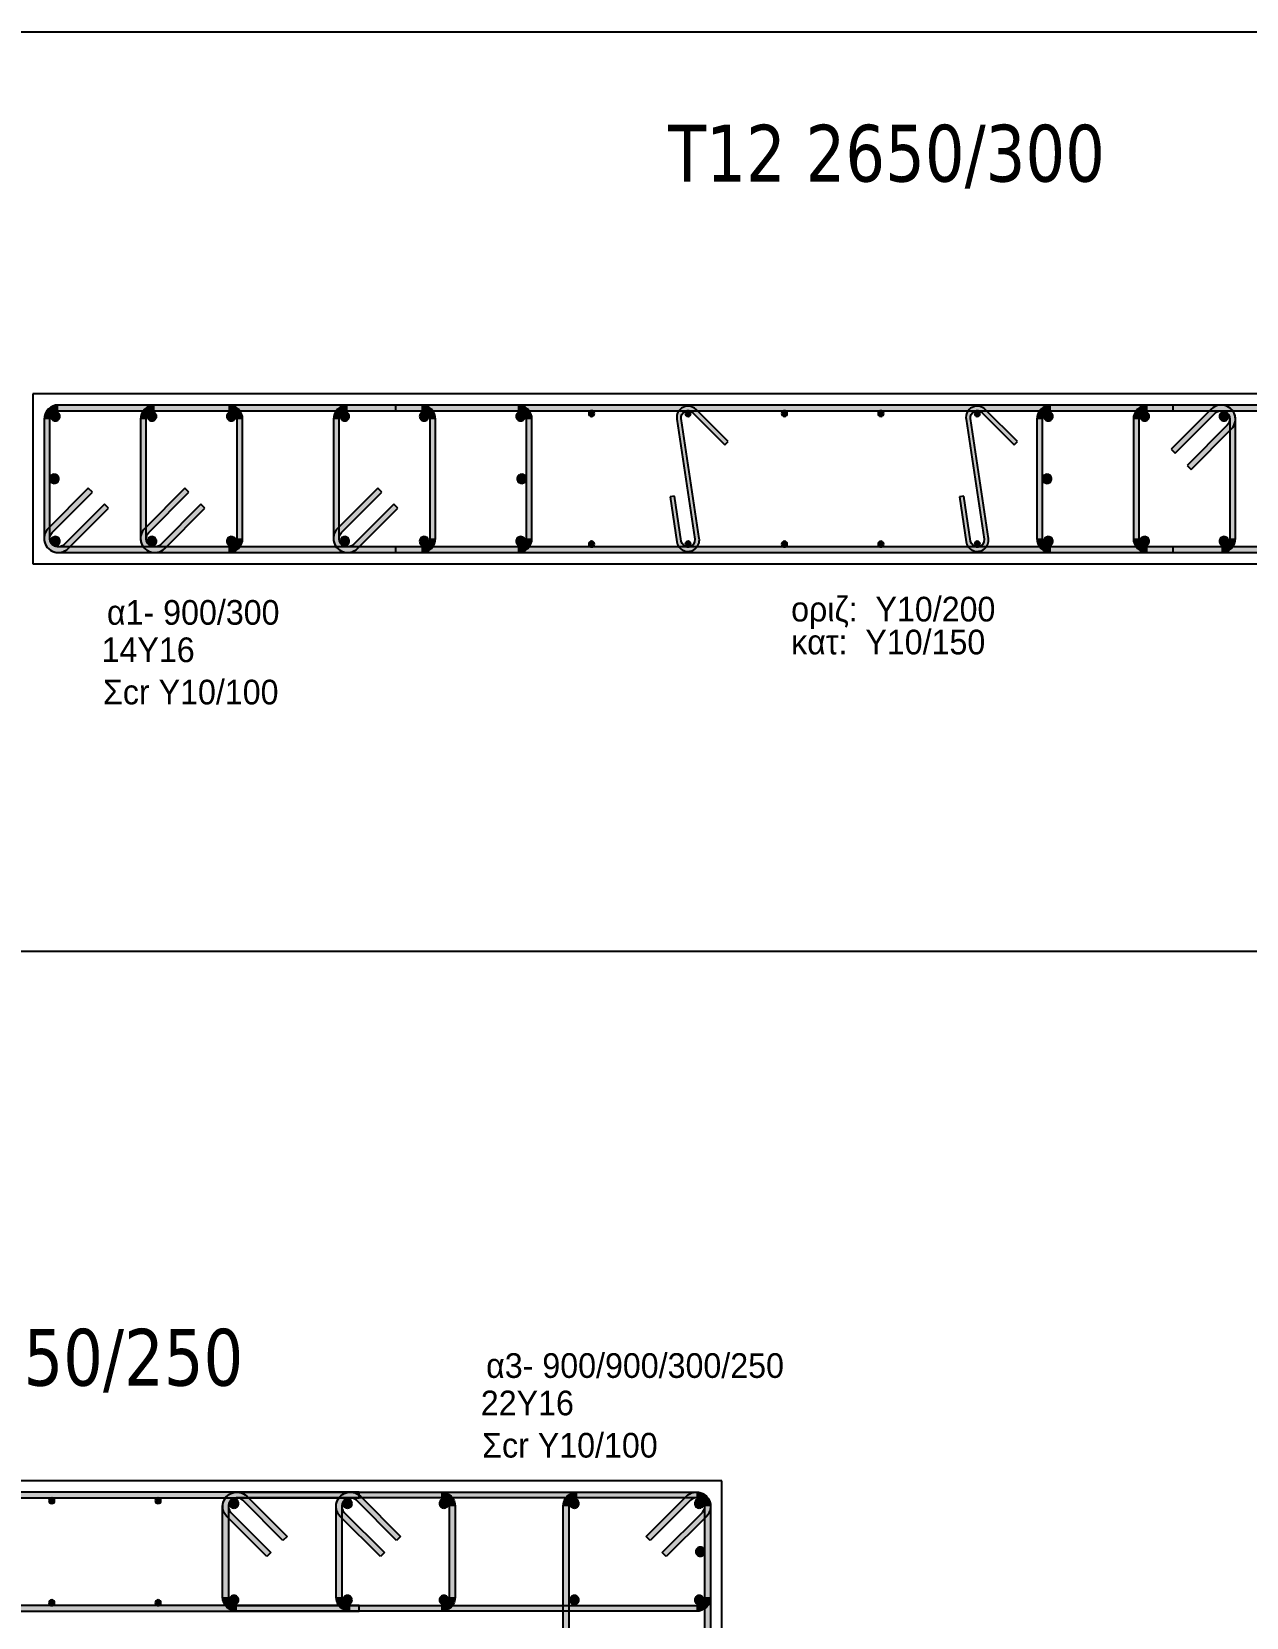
# Model space of a CAD drawing. Header units: millimetres. Extents: x -2171 to 1563, y -1758 to -1505.
# Drawn here: x 815.97 to 826.68, y -1604.22 to -1590.25 of the extents above; entities that cross this region are included whole.
import ezdxf

# ---------------------------------------------------------------- set-up
doc = ezdxf.new("R2010")
doc.units = ezdxf.units.MM
for name, color, linetype in [('-S_TEXT', 3, 'Continuous'), ('Col_Det', 7, 'Continuous'), ('Col_Det_Fill', 7, 'Continuous'), ('Geo_Col_Pro_1', 7, 'Continuous'), ('pinakaki', 153, 'Continuous')]:
    doc.layers.add(name, color=color, linetype=linetype)
doc.styles.add('S1Arl22_b_934_161', font='arial.ttf', dxfattribs={"width": 0.933629, "height": 0.002175})
doc.styles.get("Standard").update_dxf_attribs({"font": 'tahoma.ttf'})

msp = doc.modelspace()

# ---------------------------------------------------------------- hatches: boundary and pattern name
at = {"layer": 'Col_Det_Fill'}
for color, points in [(252, [(816.2079, -1593.5888), (816.2079, -1593.5388, 0.4142136), (816.0829, -1593.6638), (816.1329, -1593.6638, -0.4142136)]), (252, [(820.2579, -1593.5888), (820.2579, -1593.5388), (816.2079, -1593.5388), (816.2079, -1593.5888)]), (252, [(817.0579, -1593.5888), (817.0579, -1593.5388, 0.4142136), (816.9329, -1593.6638), (816.9829, -1593.6638, -0.4142136)]), (252, [(817.7079, -1593.5888), (817.7079, -1593.5388), (817.0579, -1593.5388), (817.0579, -1593.5888)]), (252, [(817.7829, -1593.6638), (817.8329, -1593.6638, 0.4142136), (817.7079, -1593.5388), (817.7079, -1593.5888, -0.4142136)]), (252, [(818.7579, -1593.5888), (818.7579, -1593.5388, 0.4142136), (818.6329, -1593.6638), (818.6829, -1593.6638, -0.4142136)]), (252, [(819.4079, -1593.5888), (819.4079, -1593.5388), (818.7579, -1593.5388), (818.7579, -1593.5888)]), (252, [(826.0344, -1593.5888), (826.0344, -1593.5388), (819.1813, -1593.5388), (819.1813, -1593.5888)]), (252, [(819.4829, -1593.6638), (819.5329, -1593.6638, 0.4142136), (819.4079, -1593.5388), (819.4079, -1593.5888, -0.4142136)]), (252, [(820.3329, -1593.6638), (820.3829, -1593.6638, 0.4142136), (820.2579, -1593.5388), (820.2579, -1593.5888, -0.4142136)]), (252, [(821.6592, -1593.6637), (821.6987, -1593.6577, -0.7233449), (821.8005, -1593.6064), (821.8288, -1593.5781, 0.7233449)]), (252, [(824.2086, -1593.6637), (824.2481, -1593.6577, -0.7233449), (824.3499, -1593.6064), (824.3782, -1593.5781, 0.7233449)]), (252, [(824.9579, -1593.5888), (824.9579, -1593.5388, 0.4142136), (824.8329, -1593.6638), (824.8829, -1593.6638, -0.4142136)]), (252, [(829.0079, -1593.5888), (829.0079, -1593.5388), (824.9579, -1593.5388), (824.9579, -1593.5888)]), (252, [(825.8079, -1593.5888), (825.8079, -1593.5388, 0.4142136), (825.6829, -1593.6638), (825.7329, -1593.6638, -0.4142136)]), (252, [(826.4579, -1593.5888), (826.4579, -1593.5388), (825.8079, -1593.5388), (825.8079, -1593.5888)]), (252, [(826.5329, -1593.6638), (826.5829, -1593.6638, 0.6681786), (826.3695, -1593.5755), (826.4048, -1593.6108, -0.6681786)]), (252, [(826.5109, -1593.7169), (826.5463, -1593.7522, 0.6681786), (826.4579, -1593.5388), (826.4579, -1593.5888, -0.6681786)]), (252, [(816.1329, -1593.6638), (816.0829, -1593.6638), (816.0829, -1594.7138), (816.1329, -1594.7138)]), (12, [(816.1431, -1593.6391, 0.4142136), (816.1831, -1593.6791, 0.4142136), (816.2231, -1593.6391, 0.4142136), (816.1831, -1593.5991, 0.4142136)]), (252, [(816.9829, -1593.6638), (816.9329, -1593.6638), (816.9329, -1594.7138), (816.9829, -1594.7138)]), (56, [(816.9931, -1593.6391, 0.4142136), (817.0331, -1593.6791, 0.4142136), (817.0731, -1593.6391, 0.4142136), (817.0331, -1593.5991, 0.4142136)]), (56, [(817.6926, -1593.6391, 0.4142136), (817.7326, -1593.6791, 0.4142136), (817.7726, -1593.6391, 0.4142136), (817.7326, -1593.5991, 0.4142136)]), (252, [(817.7829, -1594.7138), (817.8329, -1594.7138), (817.8329, -1593.6638), (817.7829, -1593.6638)]), (252, [(818.6829, -1593.6638), (818.6329, -1593.6638), (818.6329, -1594.7138), (818.6829, -1594.7138)]), (56, [(818.6931, -1593.6391, 0.4142136), (818.7331, -1593.6791, 0.4142136), (818.7731, -1593.6391, 0.4142136), (818.7331, -1593.5991, 0.4142136)]), (56, [(819.3926, -1593.6391, 0.4142136), (819.4326, -1593.6791, 0.4142136), (819.4726, -1593.6391, 0.4142136), (819.4326, -1593.5991, 0.4142136)]), (252, [(819.4829, -1594.7138), (819.5329, -1594.7138), (819.5329, -1593.6638), (819.4829, -1593.6638)]), (12, [(820.2426, -1593.6391, 0.4142136), (820.2826, -1593.6791, 0.4142136), (820.3226, -1593.6391, 0.4142136), (820.2826, -1593.5991, 0.4142136)]), (252, [(820.3329, -1594.7138), (820.3829, -1594.7138), (820.3829, -1593.6638), (820.3329, -1593.6638)]), (133, [(820.8833, -1593.6138, 0.4142136), (820.9083, -1593.6388, 0.4142136), (820.9333, -1593.6138, 0.4142136), (820.9083, -1593.5888, 0.4142136)]), (252, [(821.8174, -1594.72), (821.857, -1594.714), (821.6987, -1593.6577), (821.6592, -1593.6637)]), (133, [(821.7331, -1593.6138, 0.4142136), (821.7581, -1593.6388, 0.4142136), (821.7831, -1593.6138, 0.4142136), (821.7581, -1593.5888, 0.4142136)]), (252, [(821.8288, -1593.5781), (821.8005, -1593.6064), (822.0833, -1593.8893), (822.1116, -1593.861)]), (133, [(822.5829, -1593.6138, 0.4142136), (822.6079, -1593.6388, 0.4142136), (822.6329, -1593.6138, 0.4142136), (822.6079, -1593.5888, 0.4142136)]), (133, [(823.4327, -1593.6138, 0.4142136), (823.4577, -1593.6388, 0.4142136), (823.4827, -1593.6138, 0.4142136), (823.4577, -1593.5888, 0.4142136)]), (252, [(824.3668, -1594.72), (824.4064, -1594.714), (824.2481, -1593.6577), (824.2086, -1593.6637)]), (133, [(824.2825, -1593.6138, 0.4142136), (824.3075, -1593.6388, 0.4142136), (824.3325, -1593.6138, 0.4142136), (824.3075, -1593.5888, 0.4142136)]), (252, [(824.3782, -1593.5781), (824.3499, -1593.6064), (824.6327, -1593.8893), (824.661, -1593.861)]), (252, [(824.8829, -1593.6638), (824.8329, -1593.6638), (824.8329, -1594.7138), (824.8829, -1594.7138)]), (12, [(824.9731, -1593.6391, 0.4142136), (824.9331, -1593.5991, 0.4142136), (824.8931, -1593.6391, 0.4142136), (824.9331, -1593.6791, 0.4142136)]), (252, [(825.7329, -1593.6638), (825.6829, -1593.6638), (825.6829, -1594.7138), (825.7329, -1594.7138)]), (56, [(825.8231, -1593.6391, 0.4142136), (825.7831, -1593.5991, 0.4142136), (825.7431, -1593.6391, 0.4142136), (825.7831, -1593.6791, 0.4142136)]), (252, [(826.4048, -1593.6108), (826.3695, -1593.5755), (826.0159, -1593.929), (826.0513, -1593.9644)]), (56, [(826.5226, -1593.6391, 0.4142136), (826.4826, -1593.5991, 0.4142136), (826.4426, -1593.6391, 0.4142136), (826.4826, -1593.6791, 0.4142136)]), (252, [(826.5329, -1594.7138), (826.5829, -1594.7138), (826.5829, -1593.6638), (826.5329, -1593.6638)]), (252, [(826.1573, -1594.0704), (826.1927, -1594.1058), (826.5463, -1593.7522), (826.5109, -1593.7169)]), (12, [(816.1329, -1594.1888, 0.4142136), (816.1729, -1594.2288, 0.4142136), (816.2129, -1594.1888, 0.4142136), (816.1729, -1594.1488, 0.4142136)]), (12, [(820.2529, -1594.1888, 0.4142136), (820.2929, -1594.2288, 0.4142136), (820.3329, -1594.1888, 0.4142136), (820.2929, -1594.1488, 0.4142136)]), (12, [(824.9629, -1594.1888, 0.4142136), (824.9229, -1594.1488, 0.4142136), (824.8829, -1594.1888, 0.4142136), (824.9229, -1594.2288, 0.4142136)]), (252, [(816.5084, -1594.3073), (816.473, -1594.2719), (816.1195, -1594.6255), (816.1548, -1594.6608)]), (252, [(817.3584, -1594.3073), (817.323, -1594.2719), (816.9695, -1594.6255), (817.0048, -1594.6608)]), (252, [(819.0584, -1594.3073), (819.023, -1594.2719), (818.6695, -1594.6255), (818.7048, -1594.6608)]), (252, [(821.6395, -1594.3421), (821.5999, -1594.3481), (821.6592, -1594.7437), (821.6987, -1594.7377)]), (252, [(824.1889, -1594.3421), (824.1493, -1594.3481), (824.2086, -1594.7437), (824.2481, -1594.7377)]), (252, [(816.2609, -1594.7669), (816.2963, -1594.8022), (816.6498, -1594.4487), (816.6145, -1594.4133)]), (252, [(817.1109, -1594.7669), (817.1463, -1594.8022), (817.4998, -1594.4487), (817.4645, -1594.4133)]), (252, [(818.8109, -1594.7669), (818.8463, -1594.8022), (819.1998, -1594.4487), (819.1645, -1594.4133)]), (252, [(816.1548, -1594.6608), (816.1195, -1594.6255, 0.6681786), (816.2079, -1594.8388), (816.2079, -1594.7888, -0.6681786)]), (252, [(817.0048, -1594.6608), (816.9695, -1594.6255, 0.6681786), (817.0579, -1594.8388), (817.0579, -1594.7888, -0.6681786)]), (252, [(818.7048, -1594.6608), (818.6695, -1594.6255, 0.6681786), (818.7579, -1594.8388), (818.7579, -1594.7888, -0.6681786)]), (252, [(816.1329, -1594.7138), (816.0829, -1594.7138, 0.6681786), (816.2963, -1594.8022), (816.2609, -1594.7669, -0.6681786)]), (12, [(816.1431, -1594.7386, 0.4142136), (816.1831, -1594.7786, 0.4142136), (816.2231, -1594.7386, 0.4142136), (816.1831, -1594.6986, 0.4142136)]), (252, [(816.2079, -1594.7888), (816.2079, -1594.8388), (820.2579, -1594.8388), (820.2579, -1594.7888)]), (252, [(816.9829, -1594.7138), (816.9329, -1594.7138, 0.6681786), (817.1463, -1594.8022), (817.1109, -1594.7669, -0.6681786)]), (56, [(816.9931, -1594.7386, 0.4142136), (817.0331, -1594.7786, 0.4142136), (817.0731, -1594.7386, 0.4142136), (817.0331, -1594.6986, 0.4142136)]), (252, [(817.0579, -1594.7888), (817.0579, -1594.8388), (817.7079, -1594.8388), (817.7079, -1594.7888)]), (56, [(817.6926, -1594.7386, 0.4142136), (817.7326, -1594.7786, 0.4142136), (817.7726, -1594.7386, 0.4142136), (817.7326, -1594.6986, 0.4142136)]), (252, [(817.7079, -1594.7888), (817.7079, -1594.8388, 0.4142136), (817.8329, -1594.7138), (817.7829, -1594.7138, -0.4142136)]), (252, [(818.6829, -1594.7138), (818.6329, -1594.7138, 0.6681786), (818.8463, -1594.8022), (818.8109, -1594.7669, -0.6681786)]), (56, [(818.6931, -1594.7386, 0.4142136), (818.7331, -1594.7786, 0.4142136), (818.7731, -1594.7386, 0.4142136), (818.7331, -1594.6986, 0.4142136)]), (252, [(818.7579, -1594.7888), (818.7579, -1594.8388), (819.4079, -1594.8388), (819.4079, -1594.7888)]), (252, [(819.1813, -1594.7888), (819.1813, -1594.8388), (826.0344, -1594.8388), (826.0344, -1594.7888)]), (56, [(819.3926, -1594.7386, 0.4142136), (819.4326, -1594.7786, 0.4142136), (819.4726, -1594.7386, 0.4142136), (819.4326, -1594.6986, 0.4142136)]), (252, [(819.4079, -1594.7888), (819.4079, -1594.8388, 0.4142136), (819.5329, -1594.7138), (819.4829, -1594.7138, -0.4142136)]), (12, [(820.2426, -1594.7386, 0.4142136), (820.2826, -1594.7786, 0.4142136), (820.3226, -1594.7386, 0.4142136), (820.2826, -1594.6986, 0.4142136)]), (252, [(820.2579, -1594.7888), (820.2579, -1594.8388, 0.4142136), (820.3829, -1594.7138), (820.3329, -1594.7138, -0.4142136)]), (133, [(820.8833, -1594.7638, 0.4142136), (820.9083, -1594.7888, 0.4142136), (820.9333, -1594.7638, 0.4142136), (820.9083, -1594.7388, 0.4142136)]), (252, [(821.6987, -1594.7377), (821.6592, -1594.7437, 1), (821.857, -1594.714), (821.8174, -1594.72, -1)]), (133, [(821.7331, -1594.7638, 0.4142136), (821.7581, -1594.7888, 0.4142136), (821.7831, -1594.7638, 0.4142136), (821.7581, -1594.7388, 0.4142136)]), (133, [(822.5829, -1594.7638, 0.4142136), (822.6079, -1594.7888, 0.4142136), (822.6329, -1594.7638, 0.4142136), (822.6079, -1594.7388, 0.4142136)]), (133, [(823.4327, -1594.7638, 0.4142136), (823.4577, -1594.7888, 0.4142136), (823.4827, -1594.7638, 0.4142136), (823.4577, -1594.7388, 0.4142136)]), (252, [(824.2481, -1594.7377), (824.2086, -1594.7437, 1), (824.4064, -1594.714), (824.3668, -1594.72, -1)]), (133, [(824.2825, -1594.7638, 0.4142136), (824.3075, -1594.7888, 0.4142136), (824.3325, -1594.7638, 0.4142136), (824.3075, -1594.7388, 0.4142136)]), (252, [(824.8829, -1594.7138), (824.8329, -1594.7138, 0.4142136), (824.9579, -1594.8388), (824.9579, -1594.7888, -0.4142136)]), (12, [(824.9731, -1594.7386, 0.4142136), (824.9331, -1594.6986, 0.4142136), (824.8931, -1594.7386, 0.4142136), (824.9331, -1594.7786, 0.4142136)]), (252, [(824.9579, -1594.7888), (824.9579, -1594.8388), (829.0079, -1594.8388), (829.0079, -1594.7888)]), (252, [(825.7329, -1594.7138), (825.6829, -1594.7138, 0.4142136), (825.8079, -1594.8388), (825.8079, -1594.7888, -0.4142136)]), (56, [(825.8231, -1594.7386, 0.4142136), (825.7831, -1594.6986, 0.4142136), (825.7431, -1594.7386, 0.4142136), (825.7831, -1594.7786, 0.4142136)]), (252, [(825.8079, -1594.7888), (825.8079, -1594.8388), (826.4579, -1594.8388), (826.4579, -1594.7888)]), (56, [(826.5226, -1594.7386, 0.4142136), (826.4826, -1594.6986, 0.4142136), (826.4426, -1594.7386, 0.4142136), (826.4826, -1594.7786, 0.4142136)]), (252, [(826.4579, -1594.7888), (826.4579, -1594.8388, 0.4142136), (826.5829, -1594.7138), (826.5329, -1594.7138, -0.4142136)]), (252, [(818.8585, -1603.1671), (818.8585, -1603.1171), (812.5054, -1603.1171), (812.5054, -1603.1671)]), (133, [(816.1256, -1603.1921, 0.4142136), (816.1506, -1603.2171, 0.4142136), (816.1756, -1603.1921, 0.4142136), (816.1506, -1603.1671, 0.4142136)]), (133, [(817.0628, -1603.1921, 0.4142136), (817.0878, -1603.2171, 0.4142136), (817.1128, -1603.1921, 0.4142136), (817.0878, -1603.1671, 0.4142136)]), (252, [(817.7289, -1603.2952), (817.6935, -1603.3305, -0.6681786), (817.7819, -1603.1171), (817.7819, -1603.1671, 0.6681786)]), (252, [(817.7069, -1603.2421), (817.6569, -1603.2421, -0.6681786), (817.8703, -1603.1538), (817.835, -1603.1891, 0.6681786)]), (12, [(817.7972, -1603.2174, 0.4142136), (817.7572, -1603.1774, 0.4142136), (817.7172, -1603.2174, 0.4142136), (817.7572, -1603.2574, 0.4142136)]), (252, [(817.7819, -1603.1671), (817.7819, -1603.1171), (821.8319, -1603.1171), (821.8319, -1603.1671)]), (252, [(817.835, -1603.1891), (817.8703, -1603.1538), (818.2239, -1603.5073), (818.1885, -1603.5427)]), (252, [(818.7289, -1603.2952), (818.6935, -1603.3305, -0.6681786), (818.7819, -1603.1171), (818.7819, -1603.1671, 0.6681786)]), (252, [(818.7069, -1603.2421), (818.6569, -1603.2421, -0.6681786), (818.8703, -1603.1538), (818.835, -1603.1891, 0.6681786)]), (56, [(818.7972, -1603.2174, 0.4142136), (818.7572, -1603.1774, 0.4142136), (818.7172, -1603.2174, 0.4142136), (818.7572, -1603.2574, 0.4142136)]), (252, [(818.7819, -1603.1671), (818.7819, -1603.1171), (819.5819, -1603.1171), (819.5819, -1603.1671)]), (252, [(818.835, -1603.1891), (818.8703, -1603.1538), (819.2239, -1603.5073), (819.1885, -1603.5427)]), (56, [(819.6467, -1603.2174, 0.4142136), (819.6067, -1603.1774, 0.4142136), (819.5667, -1603.2174, 0.4142136), (819.6067, -1603.2574, 0.4142136)]), (252, [(819.5819, -1603.1671), (819.5819, -1603.1171, -0.4142136), (819.7069, -1603.2421), (819.6569, -1603.2421, 0.4142136)]), (252, [(820.7069, -1603.2421), (820.6569, -1603.2421, -0.4142136), (820.7819, -1603.1171), (820.7819, -1603.1671, 0.4142136)]), (12, [(820.7972, -1603.2174, 0.4142136), (820.7572, -1603.1774, 0.4142136), (820.7172, -1603.2174, 0.4142136), (820.7572, -1603.2574, 0.4142136)]), (252, [(820.7819, -1603.1671), (820.7819, -1603.1171), (821.8319, -1603.1171), (821.8319, -1603.1671)]), (252, [(821.4253, -1603.5427), (821.39, -1603.5073), (821.7435, -1603.1538), (821.7789, -1603.1891)]), (252, [(821.7789, -1603.1891), (821.7435, -1603.1538, -0.6681786), (821.9569, -1603.2421), (821.9069, -1603.2421, 0.6681786)]), (12, [(821.8967, -1603.2174, 0.4142136), (821.8567, -1603.1774, 0.4142136), (821.8167, -1603.2174, 0.4142136), (821.8567, -1603.2574, 0.4142136)]), (252, [(821.8319, -1603.1671), (821.8319, -1603.1171, -0.6681786), (821.9203, -1603.3305), (821.885, -1603.2952, 0.6681786)]), (252, [(821.8319, -1603.1671), (821.8319, -1603.1171, -0.4142136), (821.9569, -1603.2421), (821.9069, -1603.2421, 0.4142136)]), (252, [(817.7069, -1604.0421), (817.6569, -1604.0421), (817.6569, -1603.2421), (817.7069, -1603.2421)]), (252, [(818.0825, -1603.6487), (818.0471, -1603.6841), (817.6935, -1603.3305), (817.7289, -1603.2952)]), (252, [(818.7069, -1604.0421), (818.6569, -1604.0421), (818.6569, -1603.2421), (818.7069, -1603.2421)]), (252, [(819.0825, -1603.6487), (819.0471, -1603.6841), (818.6935, -1603.3305), (818.7289, -1603.2952)]), (252, [(819.6569, -1603.2421), (819.7069, -1603.2421), (819.7069, -1604.0421), (819.6569, -1604.0421)]), (252, [(820.7069, -1607.2921), (820.6569, -1607.2921), (820.6569, -1603.2421), (820.7069, -1603.2421)]), (252, [(821.885, -1603.2952), (821.9203, -1603.3305), (821.5668, -1603.6841), (821.5314, -1603.6487)]), (252, [(821.9069, -1603.2421), (821.9569, -1603.2421), (821.9569, -1607.2921), (821.9069, -1607.2921)]), (252, [(821.9069, -1603.2421), (821.9569, -1603.2421), (821.9569, -1604.0421), (821.9069, -1604.0421)]), (133, [(821.9069, -1603.6421, 0.4142136), (821.8669, -1603.6021, 0.4142136), (821.8269, -1603.6421, 0.4142136), (821.8669, -1603.6821, 0.4142136)]), (12, [(817.7972, -1604.0669, 0.4142136), (817.7572, -1604.0269, 0.4142136), (817.7172, -1604.0669, 0.4142136), (817.7572, -1604.1069, 0.4142136)]), (56, [(818.7972, -1604.0669, 0.4142136), (818.7572, -1604.0269, 0.4142136), (818.7172, -1604.0669, 0.4142136), (818.7572, -1604.1069, 0.4142136)]), (56, [(819.6467, -1604.0669, 0.4142136), (819.6067, -1604.0269, 0.4142136), (819.5667, -1604.0669, 0.4142136), (819.6067, -1604.1069, 0.4142136)]), (12, [(820.7972, -1604.0669, 0.4142136), (820.7572, -1604.0269, 0.4142136), (820.7172, -1604.0669, 0.4142136), (820.7572, -1604.1069, 0.4142136)]), (12, [(821.8967, -1604.0669, 0.4142136), (821.8567, -1604.0269, 0.4142136), (821.8167, -1604.0669, 0.4142136), (821.8567, -1604.1069, 0.4142136)]), (252, [(812.5054, -1604.1171), (812.5054, -1604.1671), (818.8585, -1604.1671), (818.8585, -1604.1171)]), (133, [(816.1256, -1604.0921, 0.4142136), (816.1506, -1604.1171, 0.4142136), (816.1756, -1604.0921, 0.4142136), (816.1506, -1604.0671, 0.4142136)]), (133, [(817.0628, -1604.0921, 0.4142136), (817.0878, -1604.1171, 0.4142136), (817.1128, -1604.0921, 0.4142136), (817.0878, -1604.0671, 0.4142136)]), (252, [(817.7819, -1604.1171), (817.7819, -1604.1671, -0.4142136), (817.6569, -1604.0421), (817.7069, -1604.0421, 0.4142136)]), (252, [(821.8319, -1604.1171), (821.8319, -1604.1671), (817.7819, -1604.1671), (817.7819, -1604.1171)]), (252, [(818.7819, -1604.1171), (818.7819, -1604.1671, -0.4142136), (818.6569, -1604.0421), (818.7069, -1604.0421, 0.4142136)]), (252, [(819.5819, -1604.1171), (819.5819, -1604.1671), (818.7819, -1604.1671), (818.7819, -1604.1171)]), (252, [(819.6569, -1604.0421), (819.7069, -1604.0421, -0.4142136), (819.5819, -1604.1671), (819.5819, -1604.1171, 0.4142136)]), (252, [(821.9069, -1604.0421), (821.9569, -1604.0421, -0.4142136), (821.8319, -1604.1671), (821.8319, -1604.1171, 0.4142136)])]:
    msp.add_hatch(color=color, dxfattribs=at).paths.add_polyline_path(points)

# ---------------------------------------------------------------- linework, layer by layer
at = {"layer": '-S_TEXT', "ltscale": 5}
msp.add_lwpolyline([(775.6459, -1590.2497), (833.7934, -1590.2497), (833.7934, -1630.2944), (775.6459, -1630.2944)], close=True, dxfattribs=at)
at = {"layer": 'Col_Det', "color": 7}
for points in [[(829.2329, -1593.4388), (815.9829, -1593.4388)], [(815.9829, -1593.4388), (815.9829, -1594.9388)], [(820.2579, -1593.5388), (816.2079, -1593.5388)], [(817.7079, -1593.5388), (817.0579, -1593.5388)], [(819.4079, -1593.5388), (818.7579, -1593.5388)], [(826.0344, -1593.5388), (819.1813, -1593.5388)], [(819.1813, -1593.5388), (819.1813, -1593.5888)], [(829.0079, -1593.5388), (824.9579, -1593.5388)], [(826.4579, -1593.5388), (825.8079, -1593.5388)], [(826.0344, -1593.5888), (826.0344, -1593.5388)], [(816.0829, -1593.6638), (816.0829, -1594.7138)], [(816.1329, -1594.7138), (816.1329, -1593.6638)], [(816.2079, -1593.5888), (820.2579, -1593.5888)], [(816.9329, -1593.6638), (816.9329, -1594.7138)], [(816.9829, -1594.7138), (816.9829, -1593.6638)], [(817.0579, -1593.5888), (817.7079, -1593.5888)], [(817.7829, -1593.6638), (817.7829, -1594.7138)], [(817.8329, -1594.7138), (817.8329, -1593.6638)], [(818.6329, -1593.6638), (818.6329, -1594.7138)], [(818.6829, -1594.7138), (818.6829, -1593.6638)], [(818.7579, -1593.5888), (819.4079, -1593.5888)], [(819.1813, -1593.5888), (826.0344, -1593.5888)], [(819.4829, -1593.6638), (819.4829, -1594.7138)], [(819.5329, -1594.7138), (819.5329, -1593.6638)], [(820.3329, -1593.6638), (820.3329, -1594.7138)], [(820.3829, -1594.7138), (820.3829, -1593.6638)], [(821.6592, -1593.6637), (821.8174, -1594.72)], [(821.857, -1594.714), (821.6987, -1593.6577)], [(821.8005, -1593.6064), (822.0833, -1593.8893)], [(822.1116, -1593.861), (821.8288, -1593.5781)], [(824.2086, -1593.6637), (824.3668, -1594.72)], [(824.4064, -1594.714), (824.2481, -1593.6577)], [(824.3499, -1593.6064), (824.6327, -1593.8893)], [(824.661, -1593.861), (824.3782, -1593.5781)], [(824.8329, -1593.6638), (824.8329, -1594.7138)], [(824.8829, -1594.7138), (824.8829, -1593.6638)], [(824.9579, -1593.5888), (829.0079, -1593.5888)], [(825.6829, -1593.6638), (825.6829, -1594.7138)], [(825.7329, -1594.7138), (825.7329, -1593.6638)], [(825.8079, -1593.5888), (826.4579, -1593.5888)], [(826.3695, -1593.5755), (826.0159, -1593.929)], [(826.0513, -1593.9644), (826.4048, -1593.6108)], [(826.5329, -1593.6638), (826.5329, -1594.7138)], [(826.5829, -1594.7138), (826.5829, -1593.6638)], [(826.5109, -1593.7169), (826.1573, -1594.0704)], [(826.1927, -1594.1058), (826.5463, -1593.7522)], [(822.0833, -1593.8893), (822.1116, -1593.861)], [(824.6327, -1593.8893), (824.661, -1593.861)], [(826.0159, -1593.929), (826.0513, -1593.9644)], [(826.1573, -1594.0704), (826.1927, -1594.1058)], [(816.473, -1594.2719), (816.1195, -1594.6255)], [(816.1548, -1594.6608), (816.5084, -1594.3073)], [(816.5084, -1594.3073), (816.473, -1594.2719)], [(817.323, -1594.2719), (816.9695, -1594.6255)], [(817.0048, -1594.6608), (817.3584, -1594.3073)], [(817.3584, -1594.3073), (817.323, -1594.2719)], [(819.023, -1594.2719), (818.6695, -1594.6255)], [(818.7048, -1594.6608), (819.0584, -1594.3073)], [(819.0584, -1594.3073), (819.023, -1594.2719)], [(821.6395, -1594.3421), (821.5999, -1594.3481)], [(821.5999, -1594.3481), (821.6592, -1594.7437)], [(821.6987, -1594.7377), (821.6395, -1594.3421)], [(824.1889, -1594.3421), (824.1493, -1594.3481)], [(824.1493, -1594.3481), (824.2086, -1594.7437)], [(824.2481, -1594.7377), (824.1889, -1594.3421)], [(816.6145, -1594.4133), (816.2609, -1594.7669)], [(816.2963, -1594.8022), (816.6498, -1594.4487)], [(816.6498, -1594.4487), (816.6145, -1594.4133)], [(817.4645, -1594.4133), (817.1109, -1594.7669)], [(817.1463, -1594.8022), (817.4998, -1594.4487)], [(817.4998, -1594.4487), (817.4645, -1594.4133)], [(819.1645, -1594.4133), (818.8109, -1594.7669)], [(818.8463, -1594.8022), (819.1998, -1594.4487)], [(819.1998, -1594.4487), (819.1645, -1594.4133)], [(820.2579, -1594.7888), (816.2079, -1594.7888)], [(817.7079, -1594.7888), (817.0579, -1594.7888)], [(819.4079, -1594.7888), (818.7579, -1594.7888)], [(819.1813, -1594.7888), (819.1813, -1594.8388)], [(826.0344, -1594.7888), (819.1813, -1594.7888)], [(829.0079, -1594.7888), (824.9579, -1594.7888)], [(826.4579, -1594.7888), (825.8079, -1594.7888)], [(826.0344, -1594.8388), (826.0344, -1594.7888)], [(815.9829, -1594.9388), (829.2329, -1594.9388)], [(816.2079, -1594.8388), (820.2579, -1594.8388)], [(817.0579, -1594.8388), (817.7079, -1594.8388)], [(818.7579, -1594.8388), (819.4079, -1594.8388)], [(819.1813, -1594.8388), (826.0344, -1594.8388)], [(824.9579, -1594.8388), (829.0079, -1594.8388)], [(825.8079, -1594.8388), (826.4579, -1594.8388)], [(822.0569, -1603.0171), (809.3069, -1603.0171)], [(822.0569, -1619.5171), (822.0569, -1603.0171)], [(818.8585, -1603.1171), (812.5054, -1603.1171)], [(812.5054, -1603.1671), (818.8585, -1603.1671)], [(817.7819, -1603.1171), (821.8319, -1603.1171)], [(821.8319, -1603.1671), (817.7819, -1603.1671)], [(818.1885, -1603.5427), (817.835, -1603.1891)], [(817.8703, -1603.1538), (818.2239, -1603.5073)], [(818.7819, -1603.1171), (819.5819, -1603.1171)], [(819.5819, -1603.1671), (818.7819, -1603.1671)], [(819.1885, -1603.5427), (818.835, -1603.1891)], [(818.8585, -1603.1671), (818.8585, -1603.1171)], [(818.8703, -1603.1538), (819.2239, -1603.5073)], [(820.7819, -1603.1171), (821.8319, -1603.1171)], [(821.8319, -1603.1671), (820.7819, -1603.1671)], [(821.39, -1603.5073), (821.7435, -1603.1538)], [(821.7789, -1603.1891), (821.4253, -1603.5427)], [(817.6569, -1604.0421), (817.6569, -1603.2421)], [(817.7069, -1603.2421), (817.7069, -1604.0421)], [(817.7289, -1603.2952), (818.0825, -1603.6487)], [(818.6569, -1604.0421), (818.6569, -1603.2421)], [(818.7069, -1603.2421), (818.7069, -1604.0421)], [(818.7289, -1603.2952), (819.0825, -1603.6487)], [(819.6569, -1604.0421), (819.6569, -1603.2421)], [(819.7069, -1603.2421), (819.7069, -1604.0421)], [(820.6569, -1607.2921), (820.6569, -1603.2421)], [(820.7069, -1603.2421), (820.7069, -1607.2921)], [(821.5314, -1603.6487), (821.885, -1603.2952)], [(821.9069, -1607.2921), (821.9069, -1603.2421)], [(821.9069, -1604.0421), (821.9069, -1603.2421)], [(821.9569, -1603.2421), (821.9569, -1607.2921)], [(821.9569, -1603.2421), (821.9569, -1604.0421)], [(818.0471, -1603.6841), (817.6935, -1603.3305)], [(819.0471, -1603.6841), (818.6935, -1603.3305)], [(821.9203, -1603.3305), (821.5668, -1603.6841)], [(818.2239, -1603.5073), (818.1885, -1603.5427)], [(819.2239, -1603.5073), (819.1885, -1603.5427)], [(821.4253, -1603.5427), (821.39, -1603.5073)], [(818.0825, -1603.6487), (818.0471, -1603.6841)], [(819.0825, -1603.6487), (819.0471, -1603.6841)], [(821.5668, -1603.6841), (821.5314, -1603.6487)], [(818.8585, -1604.1171), (812.5054, -1604.1171)], [(812.5054, -1604.1671), (818.8585, -1604.1671)], [(817.7819, -1604.1171), (821.8319, -1604.1171)], [(821.8319, -1604.1671), (817.7819, -1604.1671)], [(818.7819, -1604.1171), (819.5819, -1604.1171)], [(819.5819, -1604.1671), (818.7819, -1604.1671)], [(818.8585, -1604.1671), (818.8585, -1604.1171)]]:
    msp.add_lwpolyline(points, dxfattribs=at)
for points in [[(816.2079, -1593.5388, 0.4142136), (816.0829, -1593.6638)], [(817.0579, -1593.5388, 0.4142136), (816.9329, -1593.6638)], [(817.8329, -1593.6638, 0.4142136), (817.7079, -1593.5388)], [(818.7579, -1593.5388, 0.4142136), (818.6329, -1593.6638)], [(819.5329, -1593.6638, 0.4142136), (819.4079, -1593.5388)], [(820.3829, -1593.6638, 0.4142136), (820.2579, -1593.5388)], [(821.8288, -1593.5781, 0.7233449), (821.6592, -1593.6637, 0.7233449)], [(824.3782, -1593.5781, 0.7233449), (824.2086, -1593.6637, 0.7233449)], [(824.9579, -1593.5388, 0.4142136), (824.8329, -1593.6638)], [(825.8079, -1593.5388, 0.4142136), (825.6829, -1593.6638)], [(826.5829, -1593.6638, 0.6681786), (826.3695, -1593.5755)], [(826.5463, -1593.7522, 0.6681786), (826.4579, -1593.5388)], [(816.1329, -1593.6638, -0.4142136), (816.2079, -1593.5888, -0.4142136)], [(816.1831, -1593.5991, 0.4142136), (816.1431, -1593.6391, 0.4142136)], [(816.1431, -1593.6391, 0.4142136), (816.1831, -1593.6791, 0.4142136)], [(816.2231, -1593.6391, 0.4142136), (816.1831, -1593.5991, 0.4142136)], [(816.1831, -1593.6791, 0.4142136), (816.2231, -1593.6391, 0.4142136)], [(816.9829, -1593.6638, -0.4142136), (817.0579, -1593.5888, -0.4142136)], [(817.0331, -1593.5991, 0.4142136), (816.9931, -1593.6391, 0.4142136)], [(816.9931, -1593.6391, 0.4142136), (817.0331, -1593.6791, 0.4142136)], [(817.0731, -1593.6391, 0.4142136), (817.0331, -1593.5991, 0.4142136)], [(817.0331, -1593.6791, 0.4142136), (817.0731, -1593.6391, 0.4142136)], [(817.7326, -1593.5991, 0.4142136), (817.6926, -1593.6391, 0.4142136)], [(817.6926, -1593.6391, 0.4142136), (817.7326, -1593.6791, 0.4142136)], [(817.7079, -1593.5888, -0.4142136), (817.7829, -1593.6638, -0.4142136)], [(817.7726, -1593.6391, 0.4142136), (817.7326, -1593.5991, 0.4142136)], [(817.7326, -1593.6791, 0.4142136), (817.7726, -1593.6391, 0.4142136)], [(818.6829, -1593.6638, -0.4142136), (818.7579, -1593.5888, -0.4142136)], [(818.7331, -1593.5991, 0.4142136), (818.6931, -1593.6391, 0.4142136)], [(818.6931, -1593.6391, 0.4142136), (818.7331, -1593.6791, 0.4142136)], [(818.7731, -1593.6391, 0.4142136), (818.7331, -1593.5991, 0.4142136)], [(818.7331, -1593.6791, 0.4142136), (818.7731, -1593.6391, 0.4142136)], [(819.4326, -1593.5991, 0.4142136), (819.3926, -1593.6391, 0.4142136)], [(819.3926, -1593.6391, 0.4142136), (819.4326, -1593.6791, 0.4142136)], [(819.4079, -1593.5888, -0.4142136), (819.4829, -1593.6638, -0.4142136)], [(819.4726, -1593.6391, 0.4142136), (819.4326, -1593.5991, 0.4142136)], [(819.4326, -1593.6791, 0.4142136), (819.4726, -1593.6391, 0.4142136)], [(820.2826, -1593.5991, 0.4142136), (820.2426, -1593.6391, 0.4142136)], [(820.2426, -1593.6391, 0.4142136), (820.2826, -1593.6791, 0.4142136)], [(820.2579, -1593.5888, -0.4142136), (820.3329, -1593.6638, -0.4142136)], [(820.3226, -1593.6391, 0.4142136), (820.2826, -1593.5991, 0.4142136)], [(820.2826, -1593.6791, 0.4142136), (820.3226, -1593.6391, 0.4142136)], [(820.9083, -1593.5888, 0.4142136), (820.8833, -1593.6138, 0.4142136)], [(820.8833, -1593.6138, 0.4142136), (820.9083, -1593.6388, 0.4142136)], [(820.9333, -1593.6138, 0.4142136), (820.9083, -1593.5888, 0.4142136)], [(820.9083, -1593.6388, 0.4142136), (820.9333, -1593.6138, 0.4142136)], [(821.6987, -1593.6577, -0.7233449), (821.8005, -1593.6064)], [(821.7581, -1593.5888, 0.4142136), (821.7331, -1593.6138, 0.4142136)], [(821.7331, -1593.6138, 0.4142136), (821.7581, -1593.6388, 0.4142136)], [(821.7831, -1593.6138, 0.4142136), (821.7581, -1593.5888, 0.4142136)], [(821.7581, -1593.6388, 0.4142136), (821.7831, -1593.6138, 0.4142136)], [(822.6079, -1593.5888, 0.4142136), (822.5829, -1593.6138, 0.4142136)], [(822.5829, -1593.6138, 0.4142136), (822.6079, -1593.6388, 0.4142136)], [(822.6329, -1593.6138, 0.4142136), (822.6079, -1593.5888, 0.4142136)], [(822.6079, -1593.6388, 0.4142136), (822.6329, -1593.6138, 0.4142136)], [(823.4577, -1593.5888, 0.4142136), (823.4327, -1593.6138, 0.4142136)], [(823.4327, -1593.6138, 0.4142136), (823.4577, -1593.6388, 0.4142136)], [(823.4827, -1593.6138, 0.4142136), (823.4577, -1593.5888, 0.4142136)], [(823.4577, -1593.6388, 0.4142136), (823.4827, -1593.6138, 0.4142136)], [(824.2481, -1593.6577, -0.7233449), (824.3499, -1593.6064)], [(824.3075, -1593.5888, 0.4142136), (824.2825, -1593.6138, 0.4142136)], [(824.2825, -1593.6138, 0.4142136), (824.3075, -1593.6388, 0.4142136)], [(824.3325, -1593.6138, 0.4142136), (824.3075, -1593.5888, 0.4142136)], [(824.3075, -1593.6388, 0.4142136), (824.3325, -1593.6138, 0.4142136)], [(824.8829, -1593.6638, -0.4142136), (824.9579, -1593.5888, -0.4142136)], [(824.9331, -1593.5991, 0.4142136), (824.8931, -1593.6391, 0.4142136)], [(824.8931, -1593.6391, 0.4142136), (824.9331, -1593.6791, 0.4142136)], [(824.9731, -1593.6391, 0.4142136), (824.9331, -1593.5991, 0.4142136)], [(824.9331, -1593.6791, 0.4142136), (824.9731, -1593.6391, 0.4142136)], [(825.7329, -1593.6638, -0.4142136), (825.8079, -1593.5888, -0.4142136)], [(825.7831, -1593.5991, 0.4142136), (825.7431, -1593.6391, 0.4142136)], [(825.7431, -1593.6391, 0.4142136), (825.7831, -1593.6791, 0.4142136)], [(825.8231, -1593.6391, 0.4142136), (825.7831, -1593.5991, 0.4142136)], [(825.7831, -1593.6791, 0.4142136), (825.8231, -1593.6391, 0.4142136)], [(826.4048, -1593.6108, -0.6681786), (826.5329, -1593.6638, -0.6681786)], [(826.4826, -1593.5991, 0.4142136), (826.4426, -1593.6391, 0.4142136)], [(826.4426, -1593.6391, 0.4142136), (826.4826, -1593.6791, 0.4142136)], [(826.4579, -1593.5888, -0.6681786), (826.5109, -1593.7169, -0.6681786)], [(826.5226, -1593.6391, 0.4142136), (826.4826, -1593.5991, 0.4142136)], [(826.4826, -1593.6791, 0.4142136), (826.5226, -1593.6391, 0.4142136)], [(816.1729, -1594.1488, 0.4142136), (816.1329, -1594.1888, 0.4142136)], [(816.1329, -1594.1888, 0.4142136), (816.1729, -1594.2288, 0.4142136)], [(816.2129, -1594.1888, 0.4142136), (816.1729, -1594.1488, 0.4142136)], [(816.1729, -1594.2288, 0.4142136), (816.2129, -1594.1888, 0.4142136)], [(820.2929, -1594.1488, 0.4142136), (820.2529, -1594.1888, 0.4142136)], [(820.2529, -1594.1888, 0.4142136), (820.2929, -1594.2288, 0.4142136)], [(820.3329, -1594.1888, 0.4142136), (820.2929, -1594.1488, 0.4142136)], [(820.2929, -1594.2288, 0.4142136), (820.3329, -1594.1888, 0.4142136)], [(824.9229, -1594.1488, 0.4142136), (824.8829, -1594.1888, 0.4142136)], [(824.8829, -1594.1888, 0.4142136), (824.9229, -1594.2288, 0.4142136)], [(824.9629, -1594.1888, 0.4142136), (824.9229, -1594.1488, 0.4142136)], [(824.9229, -1594.2288, 0.4142136), (824.9629, -1594.1888, 0.4142136)], [(816.1195, -1594.6255, 0.6681786), (816.2079, -1594.8388)], [(816.2079, -1594.7888, -0.6681786), (816.1548, -1594.6608, -0.6681786)], [(816.9695, -1594.6255, 0.6681786), (817.0579, -1594.8388)], [(817.0579, -1594.7888, -0.6681786), (817.0048, -1594.6608, -0.6681786)], [(818.6695, -1594.6255, 0.6681786), (818.7579, -1594.8388)], [(818.7579, -1594.7888, -0.6681786), (818.7048, -1594.6608, -0.6681786)], [(816.0829, -1594.7138, 0.6681786), (816.2963, -1594.8022)], [(816.2609, -1594.7669, -0.6681786), (816.1329, -1594.7138, -0.6681786)], [(816.1831, -1594.6986, 0.4142136), (816.1431, -1594.7386, 0.4142136)], [(816.1431, -1594.7386, 0.4142136), (816.1831, -1594.7786, 0.4142136)], [(816.2231, -1594.7386, 0.4142136), (816.1831, -1594.6986, 0.4142136)], [(816.1831, -1594.7786, 0.4142136), (816.2231, -1594.7386, 0.4142136)], [(816.9329, -1594.7138, 0.6681786), (817.1463, -1594.8022)], [(817.1109, -1594.7669, -0.6681786), (816.9829, -1594.7138, -0.6681786)], [(817.0331, -1594.6986, 0.4142136), (816.9931, -1594.7386, 0.4142136)], [(816.9931, -1594.7386, 0.4142136), (817.0331, -1594.7786, 0.4142136)], [(817.0731, -1594.7386, 0.4142136), (817.0331, -1594.6986, 0.4142136)], [(817.0331, -1594.7786, 0.4142136), (817.0731, -1594.7386, 0.4142136)], [(817.7326, -1594.6986, 0.4142136), (817.6926, -1594.7386, 0.4142136)], [(817.6926, -1594.7386, 0.4142136), (817.7326, -1594.7786, 0.4142136)], [(817.7079, -1594.8388, 0.4142136), (817.8329, -1594.7138)], [(817.7829, -1594.7138, -0.4142136), (817.7079, -1594.7888, -0.4142136)], [(817.7726, -1594.7386, 0.4142136), (817.7326, -1594.6986, 0.4142136)], [(817.7326, -1594.7786, 0.4142136), (817.7726, -1594.7386, 0.4142136)], [(818.6329, -1594.7138, 0.6681786), (818.8463, -1594.8022)], [(818.8109, -1594.7669, -0.6681786), (818.6829, -1594.7138, -0.6681786)], [(818.7331, -1594.6986, 0.4142136), (818.6931, -1594.7386, 0.4142136)], [(818.6931, -1594.7386, 0.4142136), (818.7331, -1594.7786, 0.4142136)], [(818.7731, -1594.7386, 0.4142136), (818.7331, -1594.6986, 0.4142136)], [(818.7331, -1594.7786, 0.4142136), (818.7731, -1594.7386, 0.4142136)], [(819.4326, -1594.6986, 0.4142136), (819.3926, -1594.7386, 0.4142136)], [(819.3926, -1594.7386, 0.4142136), (819.4326, -1594.7786, 0.4142136)], [(819.4079, -1594.8388, 0.4142136), (819.5329, -1594.7138)], [(819.4829, -1594.7138, -0.4142136), (819.4079, -1594.7888, -0.4142136)], [(819.4726, -1594.7386, 0.4142136), (819.4326, -1594.6986, 0.4142136)], [(819.4326, -1594.7786, 0.4142136), (819.4726, -1594.7386, 0.4142136)], [(820.2826, -1594.6986, 0.4142136), (820.2426, -1594.7386, 0.4142136)], [(820.2426, -1594.7386, 0.4142136), (820.2826, -1594.7786, 0.4142136)], [(820.2579, -1594.8388, 0.4142136), (820.3829, -1594.7138)], [(820.3329, -1594.7138, -0.4142136), (820.2579, -1594.7888, -0.4142136)], [(820.3226, -1594.7386, 0.4142136), (820.2826, -1594.6986, 0.4142136)], [(820.2826, -1594.7786, 0.4142136), (820.3226, -1594.7386, 0.4142136)], [(820.9083, -1594.7388, 0.4142136), (820.8833, -1594.7638, 0.4142136)], [(820.8833, -1594.7638, 0.4142136), (820.9083, -1594.7888, 0.4142136)], [(820.9333, -1594.7638, 0.4142136), (820.9083, -1594.7388, 0.4142136)], [(820.9083, -1594.7888, 0.4142136), (820.9333, -1594.7638, 0.4142136)], [(821.6592, -1594.7437, 1), (821.857, -1594.714)], [(821.8174, -1594.72, -1), (821.6987, -1594.7377, -1)], [(821.7581, -1594.7388, 0.4142136), (821.7331, -1594.7638, 0.4142136)], [(821.7331, -1594.7638, 0.4142136), (821.7581, -1594.7888, 0.4142136)], [(821.7831, -1594.7638, 0.4142136), (821.7581, -1594.7388, 0.4142136)], [(821.7581, -1594.7888, 0.4142136), (821.7831, -1594.7638, 0.4142136)], [(822.6079, -1594.7388, 0.4142136), (822.5829, -1594.7638, 0.4142136)], [(822.5829, -1594.7638, 0.4142136), (822.6079, -1594.7888, 0.4142136)], [(822.6329, -1594.7638, 0.4142136), (822.6079, -1594.7388, 0.4142136)], [(822.6079, -1594.7888, 0.4142136), (822.6329, -1594.7638, 0.4142136)], [(823.4577, -1594.7388, 0.4142136), (823.4327, -1594.7638, 0.4142136)], [(823.4327, -1594.7638, 0.4142136), (823.4577, -1594.7888, 0.4142136)], [(823.4827, -1594.7638, 0.4142136), (823.4577, -1594.7388, 0.4142136)], [(823.4577, -1594.7888, 0.4142136), (823.4827, -1594.7638, 0.4142136)], [(824.2086, -1594.7437, 1), (824.4064, -1594.714)], [(824.3668, -1594.72, -1), (824.2481, -1594.7377, -1)], [(824.3075, -1594.7388, 0.4142136), (824.2825, -1594.7638, 0.4142136)], [(824.2825, -1594.7638, 0.4142136), (824.3075, -1594.7888, 0.4142136)], [(824.3325, -1594.7638, 0.4142136), (824.3075, -1594.7388, 0.4142136)], [(824.3075, -1594.7888, 0.4142136), (824.3325, -1594.7638, 0.4142136)], [(824.8329, -1594.7138, 0.4142136), (824.9579, -1594.8388)], [(824.9579, -1594.7888, -0.4142136), (824.8829, -1594.7138, -0.4142136)], [(824.9331, -1594.6986, 0.4142136), (824.8931, -1594.7386, 0.4142136)], [(824.8931, -1594.7386, 0.4142136), (824.9331, -1594.7786, 0.4142136)], [(824.9731, -1594.7386, 0.4142136), (824.9331, -1594.6986, 0.4142136)], [(824.9331, -1594.7786, 0.4142136), (824.9731, -1594.7386, 0.4142136)], [(825.6829, -1594.7138, 0.4142136), (825.8079, -1594.8388)], [(825.8079, -1594.7888, -0.4142136), (825.7329, -1594.7138, -0.4142136)], [(825.7831, -1594.6986, 0.4142136), (825.7431, -1594.7386, 0.4142136)], [(825.7431, -1594.7386, 0.4142136), (825.7831, -1594.7786, 0.4142136)], [(825.8231, -1594.7386, 0.4142136), (825.7831, -1594.6986, 0.4142136)], [(825.7831, -1594.7786, 0.4142136), (825.8231, -1594.7386, 0.4142136)], [(826.4826, -1594.6986, 0.4142136), (826.4426, -1594.7386, 0.4142136)], [(826.4426, -1594.7386, 0.4142136), (826.4826, -1594.7786, 0.4142136)], [(826.4579, -1594.8388, 0.4142136), (826.5829, -1594.7138)], [(826.5329, -1594.7138, -0.4142136), (826.4579, -1594.7888, -0.4142136)], [(826.5226, -1594.7386, 0.4142136), (826.4826, -1594.6986, 0.4142136)], [(826.4826, -1594.7786, 0.4142136), (826.5226, -1594.7386, 0.4142136)], [(816.1506, -1603.1671, 0.4142136), (816.1256, -1603.1921, 0.4142136)], [(816.1756, -1603.1921, 0.4142136), (816.1506, -1603.1671, 0.4142136)], [(817.0878, -1603.1671, 0.4142136), (817.0628, -1603.1921, 0.4142136)], [(817.1128, -1603.1921, 0.4142136), (817.0878, -1603.1671, 0.4142136)], [(817.6935, -1603.3305, -0.6681786), (817.7819, -1603.1171)], [(817.6569, -1603.2421, -0.6681786), (817.8703, -1603.1538)], [(817.7819, -1603.1671, 0.6681786), (817.7289, -1603.2952, 0.6681786)], [(817.835, -1603.1891, 0.6681786), (817.7069, -1603.2421, 0.6681786)], [(817.7572, -1603.1774, 0.4142136), (817.7172, -1603.2174, 0.4142136)], [(817.7972, -1603.2174, 0.4142136), (817.7572, -1603.1774, 0.4142136)], [(818.6935, -1603.3305, -0.6681786), (818.7819, -1603.1171)], [(818.6569, -1603.2421, -0.6681786), (818.8703, -1603.1538)], [(818.7819, -1603.1671, 0.6681786), (818.7289, -1603.2952, 0.6681786)], [(818.835, -1603.1891, 0.6681786), (818.7069, -1603.2421, 0.6681786)], [(818.7572, -1603.1774, 0.4142136), (818.7172, -1603.2174, 0.4142136)], [(818.7972, -1603.2174, 0.4142136), (818.7572, -1603.1774, 0.4142136)], [(819.6067, -1603.1774, 0.4142136), (819.5667, -1603.2174, 0.4142136)], [(819.5819, -1603.1171, -0.4142136), (819.7069, -1603.2421)], [(819.6569, -1603.2421, 0.4142136), (819.5819, -1603.1671, 0.4142136)], [(819.6467, -1603.2174, 0.4142136), (819.6067, -1603.1774, 0.4142136)], [(820.6569, -1603.2421, -0.4142136), (820.7819, -1603.1171)], [(820.7819, -1603.1671, 0.4142136), (820.7069, -1603.2421, 0.4142136)], [(820.7572, -1603.1774, 0.4142136), (820.7172, -1603.2174, 0.4142136)], [(820.7972, -1603.2174, 0.4142136), (820.7572, -1603.1774, 0.4142136)], [(821.7435, -1603.1538, -0.6681786), (821.9569, -1603.2421)], [(821.9069, -1603.2421, 0.6681786), (821.7789, -1603.1891, 0.6681786)], [(821.8567, -1603.1774, 0.4142136), (821.8167, -1603.2174, 0.4142136)], [(821.8319, -1603.1171, -0.6681786), (821.9203, -1603.3305)], [(821.8319, -1603.1171, -0.4142136), (821.9569, -1603.2421)], [(821.885, -1603.2952, 0.6681786), (821.8319, -1603.1671, 0.6681786)], [(821.9069, -1603.2421, 0.4142136), (821.8319, -1603.1671, 0.4142136)], [(821.8967, -1603.2174, 0.4142136), (821.8567, -1603.1774, 0.4142136)], [(816.1256, -1603.1921, 0.4142136), (816.1506, -1603.2171, 0.4142136)], [(816.1506, -1603.2171, 0.4142136), (816.1756, -1603.1921, 0.4142136)], [(817.0628, -1603.1921, 0.4142136), (817.0878, -1603.2171, 0.4142136)], [(817.0878, -1603.2171, 0.4142136), (817.1128, -1603.1921, 0.4142136)], [(817.7172, -1603.2174, 0.4142136), (817.7572, -1603.2574, 0.4142136)], [(817.7572, -1603.2574, 0.4142136), (817.7972, -1603.2174, 0.4142136)], [(818.7172, -1603.2174, 0.4142136), (818.7572, -1603.2574, 0.4142136)], [(818.7572, -1603.2574, 0.4142136), (818.7972, -1603.2174, 0.4142136)], [(819.5667, -1603.2174, 0.4142136), (819.6067, -1603.2574, 0.4142136)], [(819.6067, -1603.2574, 0.4142136), (819.6467, -1603.2174, 0.4142136)], [(820.7172, -1603.2174, 0.4142136), (820.7572, -1603.2574, 0.4142136)], [(820.7572, -1603.2574, 0.4142136), (820.7972, -1603.2174, 0.4142136)], [(821.8167, -1603.2174, 0.4142136), (821.8567, -1603.2574, 0.4142136)], [(821.8567, -1603.2574, 0.4142136), (821.8967, -1603.2174, 0.4142136)], [(821.8669, -1603.6021, 0.4142136), (821.8269, -1603.6421, 0.4142136)], [(821.9069, -1603.6421, 0.4142136), (821.8669, -1603.6021, 0.4142136)], [(821.8269, -1603.6421, 0.4142136), (821.8669, -1603.6821, 0.4142136)], [(821.8669, -1603.6821, 0.4142136), (821.9069, -1603.6421, 0.4142136)], [(817.7572, -1604.0269, 0.4142136), (817.7172, -1604.0669, 0.4142136)], [(817.7972, -1604.0669, 0.4142136), (817.7572, -1604.0269, 0.4142136)], [(818.7572, -1604.0269, 0.4142136), (818.7172, -1604.0669, 0.4142136)], [(818.7972, -1604.0669, 0.4142136), (818.7572, -1604.0269, 0.4142136)], [(819.6067, -1604.0269, 0.4142136), (819.5667, -1604.0669, 0.4142136)], [(819.6467, -1604.0669, 0.4142136), (819.6067, -1604.0269, 0.4142136)], [(820.7572, -1604.0269, 0.4142136), (820.7172, -1604.0669, 0.4142136)], [(820.7972, -1604.0669, 0.4142136), (820.7572, -1604.0269, 0.4142136)], [(821.8567, -1604.0269, 0.4142136), (821.8167, -1604.0669, 0.4142136)], [(821.8967, -1604.0669, 0.4142136), (821.8567, -1604.0269, 0.4142136)], [(816.1506, -1604.0671, 0.4142136), (816.1256, -1604.0921, 0.4142136)], [(816.1256, -1604.0921, 0.4142136), (816.1506, -1604.1171, 0.4142136)], [(816.1756, -1604.0921, 0.4142136), (816.1506, -1604.0671, 0.4142136)], [(816.1506, -1604.1171, 0.4142136), (816.1756, -1604.0921, 0.4142136)], [(817.0878, -1604.0671, 0.4142136), (817.0628, -1604.0921, 0.4142136)], [(817.0628, -1604.0921, 0.4142136), (817.0878, -1604.1171, 0.4142136)], [(817.1128, -1604.0921, 0.4142136), (817.0878, -1604.0671, 0.4142136)], [(817.0878, -1604.1171, 0.4142136), (817.1128, -1604.0921, 0.4142136)], [(817.7819, -1604.1671, -0.4142136), (817.6569, -1604.0421)], [(817.7069, -1604.0421, 0.4142136), (817.7819, -1604.1171, 0.4142136)], [(817.7172, -1604.0669, 0.4142136), (817.7572, -1604.1069, 0.4142136)], [(817.7572, -1604.1069, 0.4142136), (817.7972, -1604.0669, 0.4142136)], [(818.7819, -1604.1671, -0.4142136), (818.6569, -1604.0421)], [(818.7069, -1604.0421, 0.4142136), (818.7819, -1604.1171, 0.4142136)], [(818.7172, -1604.0669, 0.4142136), (818.7572, -1604.1069, 0.4142136)], [(818.7572, -1604.1069, 0.4142136), (818.7972, -1604.0669, 0.4142136)], [(819.5667, -1604.0669, 0.4142136), (819.6067, -1604.1069, 0.4142136)], [(819.7069, -1604.0421, -0.4142136), (819.5819, -1604.1671)], [(819.5819, -1604.1171, 0.4142136), (819.6569, -1604.0421, 0.4142136)], [(819.6067, -1604.1069, 0.4142136), (819.6467, -1604.0669, 0.4142136)], [(820.7172, -1604.0669, 0.4142136), (820.7572, -1604.1069, 0.4142136)], [(820.7572, -1604.1069, 0.4142136), (820.7972, -1604.0669, 0.4142136)], [(821.8167, -1604.0669, 0.4142136), (821.8567, -1604.1069, 0.4142136)], [(821.9569, -1604.0421, -0.4142136), (821.8319, -1604.1671)], [(821.8319, -1604.1171, 0.4142136), (821.9069, -1604.0421, 0.4142136)], [(821.8567, -1604.1069, 0.4142136), (821.8967, -1604.0669, 0.4142136)]]:
    msp.add_lwpolyline(points, format="xyb", dxfattribs=at)
at = {"layer": 'Geo_Col_Pro_1', "color": 4, "linetype": 'Continuous', "ltscale": 0.5}
msp.add_line((775.6459, -1598.3514), (833.7934, -1598.3514), dxfattribs=at)

# ---------------------------------------------------------------- texts
at = {"layer": 'Col_Det', "color": 7, "style": 'S1Arl22_b_934_161', "width": 0.933629}
for s, p in [('οριζ:  Y10/200', (822.6667, -1595.4458)), (' α1- 900/300', (816.5587, -1595.4746)), ('14Y16', (816.5901, -1595.8041)), ('κατ:  Y10/150', (822.6667, -1595.7358)), ('Σcr Y10/100', (816.602, -1596.1766)), (' α3- 900/900/300/250', (819.9004, -1602.1105, 32.25)), ('22Y16', (819.9319, -1602.4401, 32.25)), ('Σcr Y10/100', (819.9437, -1602.8126, 32.25))]:
    msp.add_text(s, height=0.2175, dxfattribs=at).set_placement(p)
at = {"layer": 'pinakaki', "color": 1, "width": 0.933629}
for s, p in [('Τ12 2650/300', (821.5821, -1591.5698)), (' Τ9 2550/250 ', (814.1638, -1602.1783))]:
    msp.add_text(s, height=0.5, dxfattribs=at).set_placement(p)

doc.saveas('drawing.dxf')
